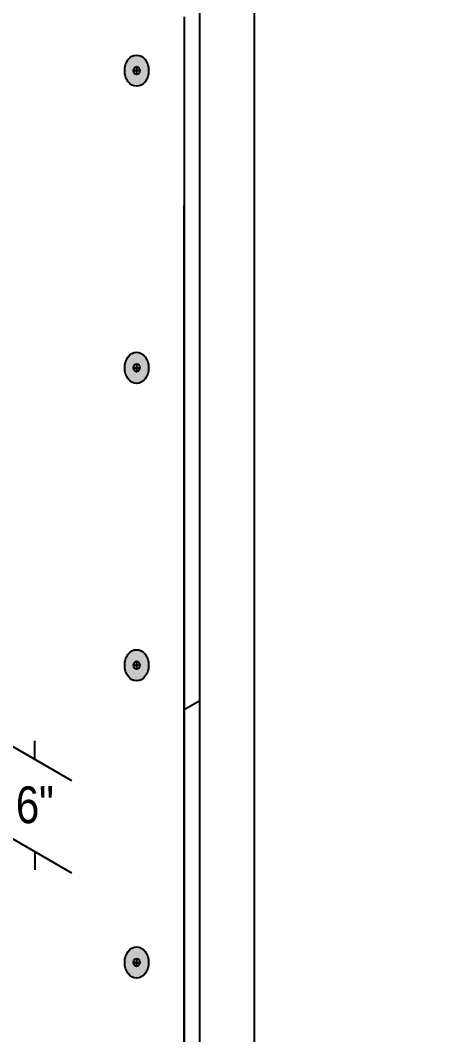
# Model space of a CAD drawing. Header units: inches. Extents: x -26 to 76, y -16 to 22.
# Drawn here: x -2.68 to -0.844, y 5.367 to 9.683 of the extents above; entities that cross this region are included whole.
import ezdxf

# ---------------------------------------------------------------- set-up
doc = ezdxf.new("R2010")
doc.units = ezdxf.units.IN
doc.header["$MEASUREMENT"] = 0
doc.layers.add('G-ANNO-TTLB', color=7, linetype='Continuous', lineweight=0)
doc.layers.add('TYVEK', color=7, linetype='Continuous', lineweight=0)

# ---------------------------------------------------------------- blocks, each defined once
blk = doc.blocks.new('Block_22')
at = {"layer": 'TYVEK', "color": 1, "lineweight": 25, "true_color": 0xff0000}
for p, q in [((-3.1021, 6.819), (-2.4626, 6.4491)), ((-2.6189, 6.5395), (-2.6189, 6.6177)), ((-3.1021, 6.4256), (-2.4626, 6.0557)), ((-2.6189, 6.1461), (-2.6189, 6.068))]:
    blk.add_line(p, q, dxfattribs=at)
at = {"layer": 'TYVEK', "insert": (-2.6981, 6.2641), "char_height": 0.2, "attachment_point": 7, "rotation": 0.9999}
blk.add_mtext('\\C1;\\c255;\\FArial Narrow|b0|i0|c1;\\H0.156298;\\W1.000002;6"', dxfattribs=at)

msp = doc.modelspace()

# ---------------------------------------------------------------- hatches: boundary and pattern name
at = {"layer": 'G-ANNO-TTLB', "true_color": 0xff00ff, "transparency": 33554687}
h = msp.add_hatch(color=6, dxfattribs=at)
edge = h.paths.add_edge_path()
edge.add_spline(control_points=[(20.0342, -15.1346), (20.0342, -15.1346), (-20.6658, -15.1346), (-20.6658, -15.1346), (-20.6658, -15.1346), (-20.6658, 19.0008), (-20.6658, 19.0008), (-20.6658, 19.0008), (20.0342, 19.0008), (20.0342, 19.0008), (20.0342, 19.0008), (20.0342, -15.1346), (20.0342, -15.1346)], knot_values=[0, 0, 0, 0, 1, 1, 1, 2, 2, 2, 3, 3, 3, 4, 4, 4, 4], degree=3, periodic=0)
edge = h.paths.add_edge_path()
edge.add_spline(control_points=[(-20.5408, 18.8757), (-20.5408, 18.8757), (-20.5408, -15.0095), (-20.5408, -15.0095), (-20.5408, -15.0095), (19.9092, -15.0095), (19.9092, -15.0095), (19.9092, -15.0095), (19.9092, 18.8757), (19.9092, 18.8757), (19.9092, 18.8757), (-20.5408, 18.8757), (-20.5408, 18.8757)], knot_values=[0, 0, 0, 0, 1, 1, 1, 2, 2, 2, 3, 3, 3, 4, 4, 4, 4], degree=3, periodic=0)
edge.add_line((-20.5408, 18.8757), (-20.5408, 18.8757))
at = {"layer": 'TYVEK', "true_color": 0x003b71, "transparency": 33554687}
h = msp.add_hatch(color=156, dxfattribs=at)
h.dxf.hatch_style = 2
edge = h.paths.add_edge_path()
edge.add_ellipse((-2.185, 9.4683), major_axis=(0, 0.0664), ratio=0.766948, start_angle=0, end_angle=360)
h = msp.add_hatch(color=156, dxfattribs=at)
h.dxf.hatch_style = 2
edge = h.paths.add_edge_path()
edge.add_ellipse((-2.185, 8.2038), major_axis=(0, 0.0664), ratio=0.766948, start_angle=0, end_angle=360)
h = msp.add_hatch(color=156, dxfattribs=at)
h.dxf.hatch_style = 2
edge = h.paths.add_edge_path()
edge.add_ellipse((-2.185, 6.9388), major_axis=(0, 0.0664), ratio=0.766948, start_angle=0, end_angle=360)
h = msp.add_hatch(color=156, dxfattribs=at)
h.dxf.hatch_style = 2
edge = h.paths.add_edge_path()
edge.add_ellipse((-2.185, 5.6742), major_axis=(0, 0.0664), ratio=0.766948, start_angle=0, end_angle=360)

# ---------------------------------------------------------------- linework, layer by layer
at = {"layer": 'G-ANNO-TTLB'}
for points in [[(20.0342, -15.1346), (20.0342, -15.1346), (-20.6658, -15.1346), (-20.6658, -15.1346), (-20.6658, -15.1346), (-20.6658, 19.0008), (-20.6658, 19.0008), (-20.6658, 19.0008), (20.0342, 19.0008), (20.0342, 19.0008), (20.0342, 19.0008), (20.0342, -15.1346), (20.0342, -15.1346)], [(-20.5408, 18.8757), (-20.5408, 18.8757), (-20.5408, -15.0095), (-20.5408, -15.0095), (-20.5408, -15.0095), (19.9092, -15.0095), (19.9092, -15.0095), (19.9092, -15.0095), (19.9092, 18.8757), (19.9092, 18.8757), (19.9092, 18.8757), (-20.5408, 18.8757), (-20.5408, 18.8757)]]:
    msp.add_open_spline(points, degree=3, knots=[0, 0, 0, 0, 1, 1, 1, 2, 2, 2, 3, 3, 3, 4, 4, 4, 4], dxfattribs=at)
at = {"layer": 'TYVEK', "color": 33, "lineweight": 25, "true_color": 0xcc9966}
msp.add_line((-1.6831, 3.9694), (-1.6831, 9.8651), dxfattribs=at)
at = {"layer": 'TYVEK', "color": 2, "lineweight": 25, "true_color": 0xffff00}
for p, q in [((-1.9165, 3.8396), (-1.9165, 9.7353)), ((-1.9165, 6.7875), (-1.9833, 6.7488))]:
    msp.add_line(p, q, dxfattribs=at)
at = {"layer": 'TYVEK', "color": 18, "lineweight": 25, "true_color": 0x000000}
msp.add_line((-1.9833, 9.6967), (-1.9833, 3.801), dxfattribs=at)
at = {"layer": 'TYVEK', "color": 252, "lineweight": 25, "true_color": 0x848484}
for p, q in [((-2.1985, 9.4688), (-2.1715, 9.4688)), ((-2.185, 9.4859), (-2.185, 9.4516)), ((-1.9833, 3.801), (-1.9834, 8.894)), ((-2.1985, 8.2042), (-2.1715, 8.2042)), ((-2.185, 8.2213), (-2.185, 8.187)), ((-2.185, 6.9563), (-2.185, 6.9221)), ((-2.1985, 6.9392), (-2.1715, 6.9392)), ((-2.1985, 5.6746), (-2.1715, 5.6746)), ((-2.185, 5.6918), (-2.185, 5.6575))]:
    msp.add_line(p, q, dxfattribs=at)
at = {"layer": 'TYVEK', "color": 18, "lineweight": 25, "true_color": 0x000000}
for centre in [(-2.185, 9.4683), (-2.185, 8.2038), (-2.185, 6.9388), (-2.185, 5.6742)]:
    msp.add_ellipse(centre, major_axis=(0, 0.0664), ratio=0.766948, dxfattribs=at)
at = {"layer": 'TYVEK', "color": 252, "lineweight": 25, "true_color": 0x848484}
for centre in [(-2.185, 9.4688), (-2.185, 8.2042), (-2.185, 6.9392), (-2.185, 5.6746)]:
    msp.add_ellipse(centre, major_axis=(0, 0.0171), ratio=0.788846, dxfattribs=at)

# ---------------------------------------------------------------- block references
at = {"layer": 'TYVEK'}
msp.add_blockref('Block_22', (0, 0), dxfattribs=at)

doc.saveas('drawing.dxf')
